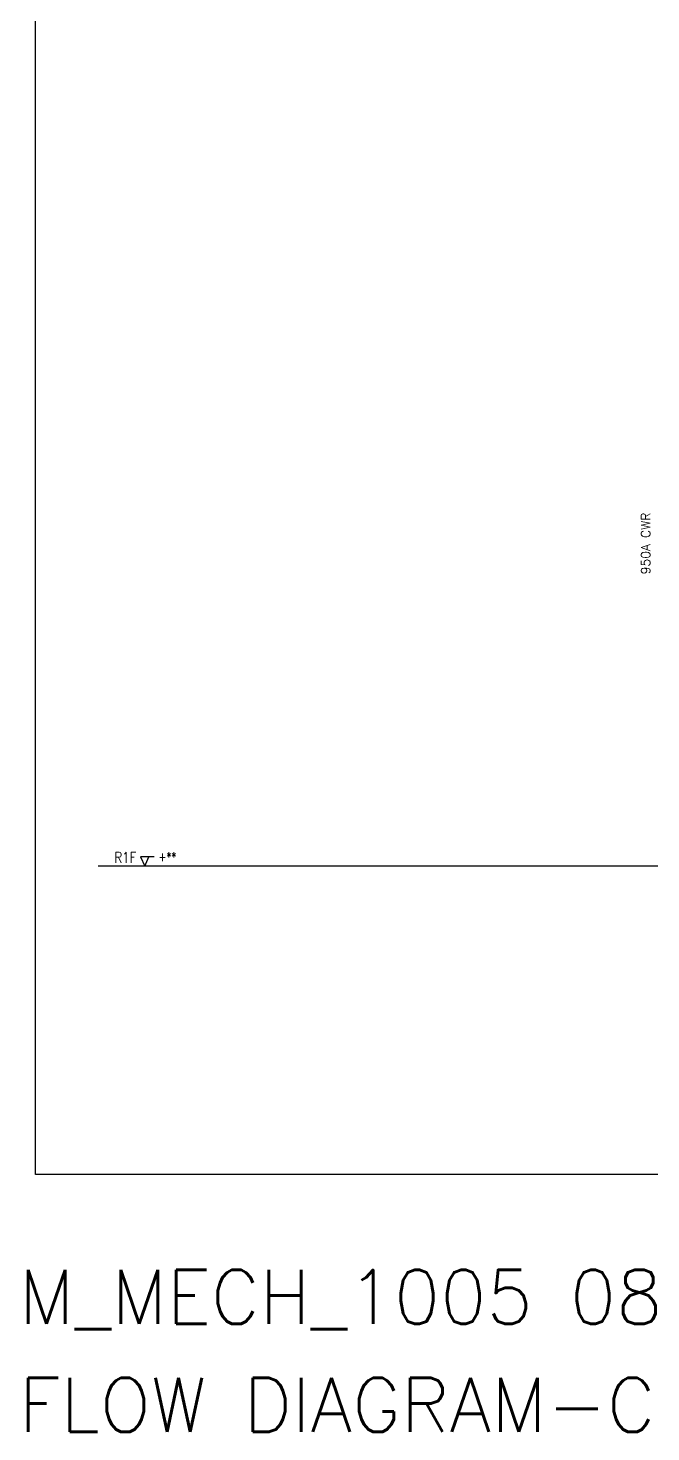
# Model space of a CAD drawing. Header units: millimetres. Extents: x 29 to 762, y -5372 to -4731.
# Drawn here: x 29.3 to 202.2, y -5371.9 to -4982 of the extents above; entities that cross this region are included whole.
import ezdxf
from ezdxf.enums import TextEntityAlignment as Align

# ---------------------------------------------------------------- set-up
doc = ezdxf.new("R2010")
doc.units = ezdxf.units.MM
for name, color, linetype in [('A-DETL-01', 1, 'Continuous'), ('G-ANNO-TEXT', 3, 'Continuous'), ('M-HVAC-VALVE-FUTURE', 8, 'Continuous'), ('M-P-TXT2.5', 7, 'Continuous')]:
    doc.layers.add(name, color=color, linetype=linetype)
doc.styles.add('AA-TXT', font='simplex.shx', dxfattribs={"width": 0.8, "bigfont": 'chineset.shx'})
doc.styles.add('LK-TXT2-P', font='romans.shx', dxfattribs={"width": 0.8, "bigfont": 'chineset.shx'})

# ---------------------------------------------------------------- blocks, each defined once
blk = doc.blocks.new('RISER-TXT')
for p, q in [((-1.15, 2.64), (0, 0)), ((2.6, 2.64), (-1.15, 2.64)), ((0, 0), (1.15, 2.64))]:
    blk.add_line(p, q)
at = {"style": 'AA-TXT', "width": 0.8}
blk.add_attdef('LEVEL', text='', height=3, dxfattribs=at).set_placement((-2.33, 0.96), align=Align.RIGHT)
blk.add_attdef('HIGEHT', (3.82, 1.42), '', height=2.5, dxfattribs=at)

msp = doc.modelspace()

# ---------------------------------------------------------------- linework, layer by layer
at = {"layer": 'A-DETL-01', "linetype": 'Continuous'}
msp.add_line((733.48, -5214.8), (48.76, -5214.8), dxfattribs=at)
at = {"layer": 'DefPoints'}
for points in [[(31.33, -4731.2), (761.73, -4731.2), (761.73, -5300.38), (31.33, -5300.38)], [(31.33, -4731.2), (761.73, -4731.2), (761.73, -5300.38), (31.33, -5300.38)], [(31.33, -4731.2), (761.73, -4731.2), (761.73, -5300.38), (31.33, -5300.38)], [(31.33, -4731.2), (761.73, -4731.2), (761.73, -5300.38), (31.33, -5300.38)], [(31.33, -4731.2), (761.73, -4731.2), (761.73, -5300.38), (31.33, -5300.38)], [(761.73, -5300.38), (31.33, -5300.38), (31.33, -4731.2), (761.73, -4731.2)]]:
    msp.add_lwpolyline(points, close=True, dxfattribs=at)

# ---------------------------------------------------------------- block references
ref = msp.add_blockref('RISER-TXT', (61.64, -5214.8))
ref.add_attrib('HIGEHT', '+**', (65.45, -5213.38), dxfattribs={"layer": 'G-ANNO-TEXT', "height": 2.5, "style": 'AA-TXT', "width": 0.8})
ref.add_attrib('LEVEL', 'R1F', dxfattribs={"layer": 'G-ANNO-TEXT', "height": 3, "style": 'AA-TXT', "width": 0.8}).set_placement((59.31, -5213.84), align=Align.RIGHT)

# ---------------------------------------------------------------- texts
at = {"layer": 'M-HVAC-VALVE-FUTURE', "style": 'AA-TXT'}
msp.add_text('950A CWR', height=2.5, rotation=90, dxfattribs=at).set_placement((201.98, -5133.67))
at = {"layer": 'M-P-TXT2.5', "style": 'LK-TXT2-P'}
for s, p in [('M_MECH_1005 0806', (26.69, -5334.4)), ('FLOW DIAGRAM-CONDENSER WATER SYSTEM', (26.69, -5364.4))]:
    msp.add_text(s, height=15, dxfattribs=at).set_placement(p, align=Align.MIDDLE_LEFT)

doc.saveas('drawing.dxf')
